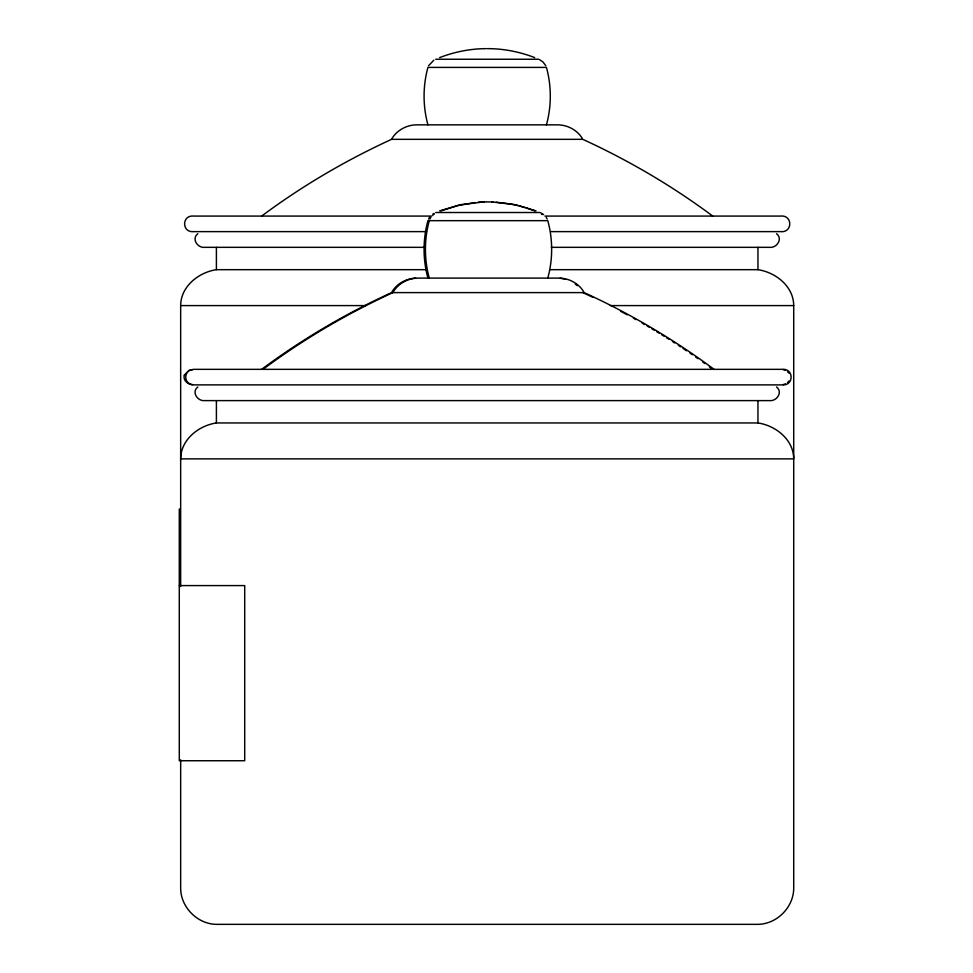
<?xml version="1.0" encoding="UTF-8"?>
<svg xmlns="http://www.w3.org/2000/svg" width="973" height="973" viewBox="0 0 973 973"><rect width="100%" height="100%" fill="white"/><g stroke="black" fill="none" stroke-linecap="round" stroke-linejoin="round"><path stroke-width="1.46" d="M180.662 586.537L180.662 305.595C180.735 286.427 198.626 272.331 216.407 269.679L426.052 269.679M429.288 220.664C424.143 239.37 424.143 259.414 429.288 278.108M546.437 124.848C551.582 106.154 551.582 86.098 546.437 67.405L427.938 67.405C422.793 86.098 422.793 106.154 427.938 124.848M547.787 278.108C552.932 259.414 552.932 239.37 547.787 220.664L427.938 220.664C422.793 239.37 422.793 259.414 427.938 278.108M428.558 65.726L433.824 60.192M428.558 218.986L429.482 217.393M429.92 218.986L430.832 217.393M391.985 138.555C397.118 129.956 407.055 124.799 416.991 124.848L557.383 124.848C567.32 124.799 577.244 129.956 582.389 138.555M391.985 291.827C397.118 283.228 407.055 278.059 416.991 278.108L558.733 278.108C568.67 278.059 578.594 283.228 583.739 291.827M393.335 291.827C398.006 284.043 406.605 279.02 415.593 278.242M197.835 233.702C191.219 238.677 197.568 248.249 204.756 247.337L424.556 247.337M197.835 386.962C191.219 391.937 197.568 401.508 204.756 400.608L769.607 400.608C776.807 401.508 783.143 391.937 776.539 386.962M787.485 382.608L789.042 381.002M432.742 215.228L434.311 213.999M261.652 216.079C302.068 185.977 345.768 160.35 391.572 139.334L582.803 139.334C628.594 160.35 672.307 185.977 712.723 216.079M261.652 369.339C302.068 339.236 345.768 313.61 391.572 292.605L584.153 292.605C629.945 313.61 673.657 339.236 714.073 369.339M263.002 369.339C303.418 339.236 347.13 313.61 392.922 292.605M432.961 213.999L433.824 213.452M439.674 57.602C454.415 51.897 470.202 48.723 486.026 48.65M439.674 210.873L460.618 204.646L484.067 201.91M441.024 210.873L457.663 205.619L475.152 202.579M192.63 369.606C183.447 370.409 183.447 383.824 192.63 384.615M783.095 384.615L785.454 383.836M216.407 422.951C198.626 425.59 180.735 439.699 180.662 458.867L793.713 458.867C793.64 439.699 775.736 425.59 757.955 422.951L216.407 422.951L216.407 400.608M478.242 202.177L486.305 201.91M487.181 48.65C503.394 48.565 519.594 51.764 534.7 57.602M435.697 59.244L538.677 59.244M487.181 201.91L493.019 201.91M435.697 212.515L540.027 212.515M431.805 216.079L193.809 216.079C181.562 214.705 181.562 232.997 193.809 231.623L426.442 231.623M544.892 216.079L780.565 216.079C792.813 214.705 792.813 232.997 780.565 231.623L550.961 231.623M551.302 247.337L769.607 247.337C776.807 248.249 783.143 238.677 776.539 233.702M549.806 269.679L757.955 269.679C775.736 272.331 793.64 286.427 793.713 305.595L793.713 887.473C794.126 907.177 776.539 924.764 756.824 924.35L720.701 924.35M180.662 305.595L365.605 305.595M610.278 305.595L793.713 305.595M179.287 585.588L244.709 585.588L244.709 760.74L179.287 760.74L179.287 508.952M253.661 924.35L217.538 924.35C197.823 924.764 180.248 907.177 180.662 887.473L180.662 759.804M254.342 924.35L720.02 924.35M491.657 201.91L515.106 204.646L536.05 210.873M496.121 202.177L509.39 203.807M560.132 278.242L565.544 279.227M510.849 204.087L518.062 205.619M519.485 205.984L525.116 207.553M783.095 369.606L785.454 370.385M526.515 207.967L534.7 210.873M582.803 292.605L592.679 297.203M620.883 311.421L627.196 314.778M539.638 59.694L542.983 61.968L545.804 65.726M540.988 212.953L543.579 214.595M633.435 318.232L635.928 319.606M642.119 323.121L644.588 324.544M647.045 325.967L649.514 327.39M651.946 328.85L654.379 330.309M656.799 331.769L659.232 333.228M661.652 334.712L664.048 336.208M666.444 337.716L668.84 339.212M672.416 341.474L674.775 343.007M678.315 345.318L680.674 346.85M683.022 348.407L686.5 350.767M689.991 353.126L692.314 354.695M695.744 357.115L698.03 358.721M541.414 213.999L542.229 214.595M702.603 361.944L704.853 363.586M709.353 366.87L712.723 369.339M575.274 283.982L577.342 285.697M787.485 371.613L789.042 373.231M546.242 217.393L547.167 218.986M757.955 247.337L757.955 269.679M757.955 400.608L757.955 422.951M216.407 247.337L216.407 269.679M184.347 375.104C182.608 380.711 188.689 385.138 193.809 384.882L781.915 384.882C794.163 386.257 794.163 367.964 781.915 369.339L193.809 369.339L188.908 370.385L184.347 375.104"/></g></svg>
